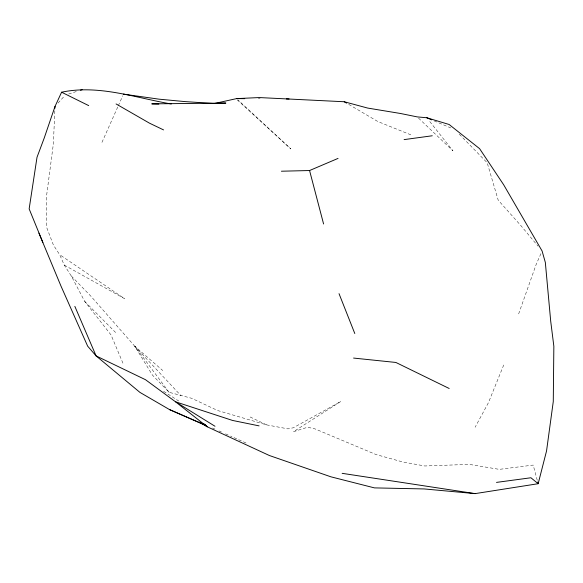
<?xml version="1.0" encoding="UTF-8"?>
<svg xmlns="http://www.w3.org/2000/svg" width="583" height="583" viewBox="0 0 583 583"><rect width="100%" height="100%" fill="white"/><g stroke="black" fill="none" stroke-linecap="round" stroke-linejoin="round"><path stroke-width="0.44" stroke-dasharray="2.92 2.19" d="M54.838 110.857L53.359 143.957L46.509 196.252L46.764 227.676L53.396 245.013L59.67 254.669L64.268 265.097L71.323 276.029L84.732 301.426L111.062 334.992L123.283 364.011M518.637 313.909L536.105 264.609L541.388 252.585M503.712 364.987L488.423 402.7L475.123 427.244M101.967 142.361L117.912 106.609M118.283 105.778L122.736 95.801M58.045 103.067L64.655 95.772M68.634 94.023L77.94 91.021M258.305 98.753L260.113 98.767M71.323 276.029L90.955 296.266L134.797 346.258L152.425 375.095L169.077 392.293L191.712 398.313L217.685 410.541L266.62 424.883L287.966 428.869L293.3 427.784L340.866 401.425L293.409 431.741L307.598 427.23L315.09 428.928L376.02 454.551L402.736 461.969L424.774 465.977L469.271 464.381L499.288 469.366L533.19 465.081L537.482 481.179M410.833 134.833L377.806 121.512L348.131 104.044M434.211 120.907L450.717 127.91M246.011 442.985L230.453 436.04M212.445 428.009L214.901 429.103M218.997 430.932L221.453 432.025M225.541 433.854L229.636 435.676M250.143 416.976L266.62 424.883M64.268 265.097L124.675 298.736L59.67 254.669M163.597 391.302L178.689 400.973M169.077 392.293L134.797 346.258L162.774 370.548M237.296 99.948L290.837 148.913L237.9 99.839M418.536 118.13L452.911 150.8L429.008 120.564M84.732 301.426L116.673 333.563M459.28 134.199L487.184 162.744L498.195 200.144L520.838 225.555L538.073 246.172M134.797 346.258L181.08 395.791"/><path stroke-width="0.87" d="M54.955 108.168L55.035 106.383L61.601 92.209C98.498 84.375 135.256 97.769 171.285 104M55.035 106.383L44.199 138.105L37.02 157.242L29.15 208.882L42.858 242.484M281.407 171.213L309.566 170.535L338.053 158.401M80.476 90.197L82.167 89.651M214.289 103.534L236.581 98.607L259.282 97.565L344.225 101.748L367.625 108.059L400.47 113.481L417.239 116.899L426.785 117.751L449.129 124.492L479.598 148.658L503.646 184.738L542.088 250.981L545.331 262.423L550.709 321.233L553.85 346.251L553.274 401.563L546.548 450.943L538.16 483.715L475.116 493.619L424.162 488.94L374.461 487.891L330.925 476.821L269.397 455.52L207.242 426.792L199.35 422.165L203.438 423.987M404.114 139.614L432.265 135.766M496.49 482.396L530.931 477.761L538.16 483.715L537.708 482.024M215.178 103.497L225.861 103.074L151.762 103.861L158.86 104.08M236.581 98.607L244.729 98.665M286.37 98.942L289.081 98.964M213.4 103.475L184.935 101.595L159.079 99.176L123.472 94.14M353.568 358.064L395.879 362.458L449.194 388.497M342.141 473.33L475.116 493.619M259.085 425.874L232.551 420.445L175.541 401.811L145.48 379.701L96.1 355.907L87.654 346.156L60.975 286.056L38.937 233.12M426.785 117.751L431.733 119.858M74.85 306.374L96.1 355.907L139.92 392.381L169.515 409.587L206.076 425.51M169.515 409.587L206.098 425.561M163.575 129.907L149.54 123.195L116.068 103.942M61.601 92.209L88.711 105.618M344.225 101.748L346.564 103.125M215.003 426.26L175.541 401.811L207.242 426.792L203.926 423.79M339.022 293.65L354.799 333.534M309.566 170.535L323.594 223.989"/></g></svg>
